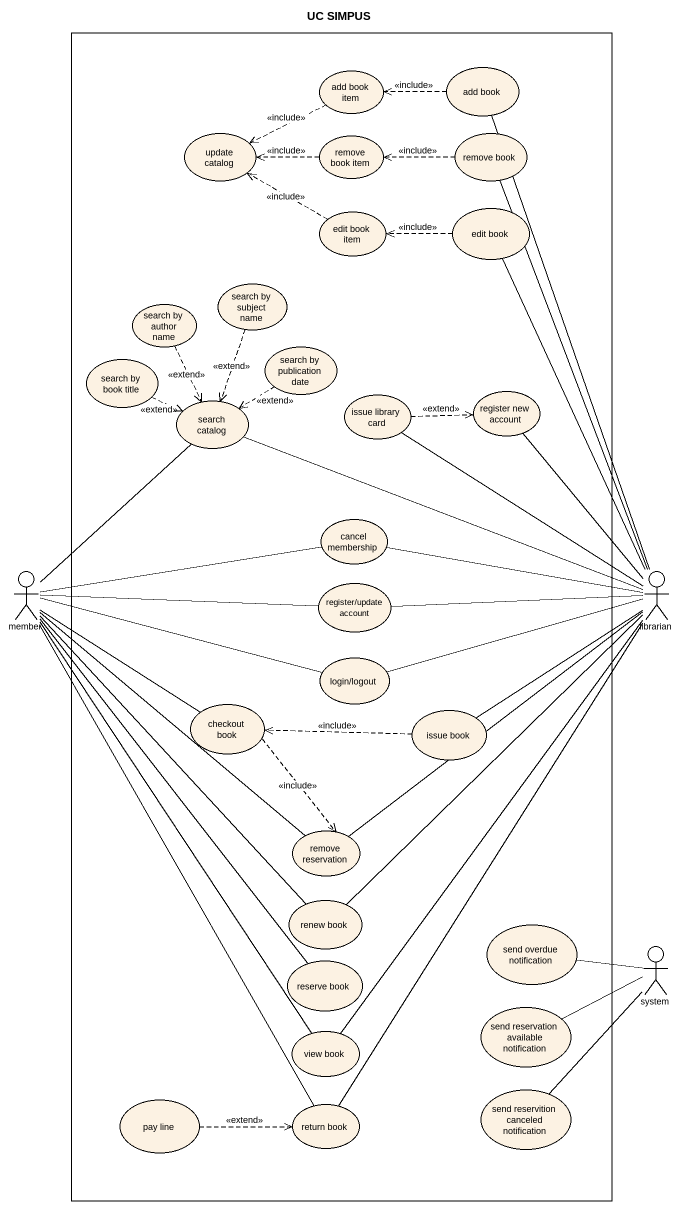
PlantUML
@startuml
title UC SIMPUS
rectangle " " as rectangle1 {
  usecase "add book item" as add_book_item
  usecase "add book" as add_book
  usecase "update catalog" as update_catalog
  usecase "remove book item" as remove_book_item
  usecase "remove book" as remove_book
  usecase "edit book item" as edit_book_item
  usecase "edit book" as edit_book
  usecase "search by author name" as search_by_author_name
  usecase "search by subject name" as search_by_subject_name
  usecase "search by publication date" as search_by_publication_date
  usecase "search by book title" as search_by_book_title
  usecase "issue library card" as issue_library_card
  usecase "register new account" as register_new_account
  usecase "search catalog" as search_catalog
  usecase "cancel membership" as cancel_membership
  usecase "register/update account" as register_update_account
  usecase "login/logout" as login_logout
  usecase "checkout book" as checkout_book
  usecase "issue book" as issue_book
  usecase "remove reservation" as remove_reservation
  usecase "renew book" as renew_book
  usecase "send overdue notification" as send_overdue_notification
  usecase "reserve book" as reserve_book
  usecase "send reservation available notification" as send_reservation_available
  usecase "view book" as view_book
  usecase "send reservition canceled notification" as send_reservition_canceled
  usecase "pay line" as pay_line
  usecase "return book" as return_book
}
actor member
actor librarian
actor system
add_book_item .left.> update_catalog : <<include>>
add_book .left.> add_book_item : <<include>>
add_book -- librarian
remove_book_item .left.> update_catalog : <<include>>
remove_book .left.> remove_book_item : <<include>>
remove_book -- librarian
edit_book_item .left.> update_catalog : <<include>>
edit_book .left.> edit_book_item : <<include>>
edit_book -- librarian
search_by_author_name ..> search_catalog : <<extend>>
search_by_subject_name ..> search_catalog : <<extend>>
search_by_publication_date ..> search_catalog : <<extend>>
search_by_book_title .right.> search_catalog : <<extend>>
issue_library_card .right.> register_new_account : <<extend>>
issue_library_card -- librarian
register_new_account -- librarian
search_catalog -- member
search_catalog -right- librarian
cancel_membership -left- member
cancel_membership -right- librarian
register_update_account -left- member
register_update_account -right- librarian
login_logout -left- member
login_logout -right- librarian
checkout_book -left- member
checkout_book ..> remove_reservation : <<include>>
issue_book -up- librarian
issue_book .left.> checkout_book : <<include>>
remove_reservation -up- member
remove_reservation -up- librarian
renew_book -up- member
renew_book -up- librarian
send_overdue_notification -right- system
reserve_book -up- member
send_reservation_available -right- system
view_book -up- member
view_book -up- librarian
send_reservition_canceled -up- system
pay_line .right.> return_book : <<extend>>
return_book -up- member
return_book -up- librarian
@enduml
